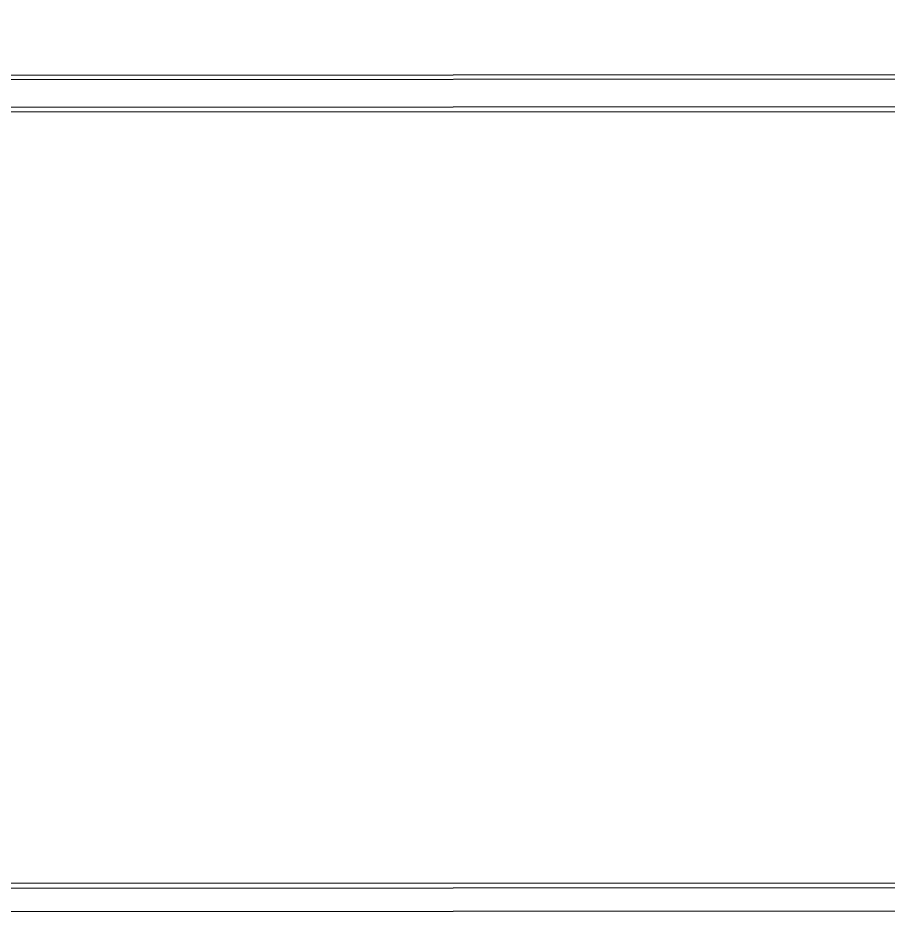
# Model space of a CAD drawing. Header units: millimetres. Extents: x -2078669 to -1085629, y -5987148 to 310365.
# Drawn here: x -1674856.8 to -1674567.5, y -651400.7 to -651102 of the extents above; entities that cross this region are included whole.
import ezdxf

# ---------------------------------------------------------------- set-up
doc = ezdxf.new("R2010")
doc.units = ezdxf.units.MM
doc.header["$LTSCALE"] = 500
doc.layers.add('D-BYP-STR8', color=5, linetype='Continuous', lineweight=25)
doc.layers.add('D-BYP-STRB', color=5, linetype='Continuous', lineweight=25)

msp = doc.modelspace()

# ---------------------------------------------------------------- linework, layer by layer
at = {"layer": 'D-BYP-STR8'}
msp.add_circle((-1675490.1, -653805.36), 16000, dxfattribs=at)
at = {"layer": 'D-BYP-STRB', "linetype": 'Continuous'}
for p, q in [((-1674428.2, -651120.82), (-1675185.97, -651121.24)), ((-1674428.63, -651122.29), (-1675217.98, -651122.73)), ((-1674448.47, -651131.52), (-1675118.47, -651131.89)), ((-1674448.47, -651133.08), (-1675118.47, -651133.46)), ((-1675118.32, -651389.92), (-1674448.32, -651389.54)), ((-1675118.32, -651391.48), (-1674448.32, -651391.1)), ((-1675121.32, -651399.29), (-1674445.32, -651398.92))]:
    msp.add_line(p, q, dxfattribs=at)

doc.saveas('drawing.dxf')
